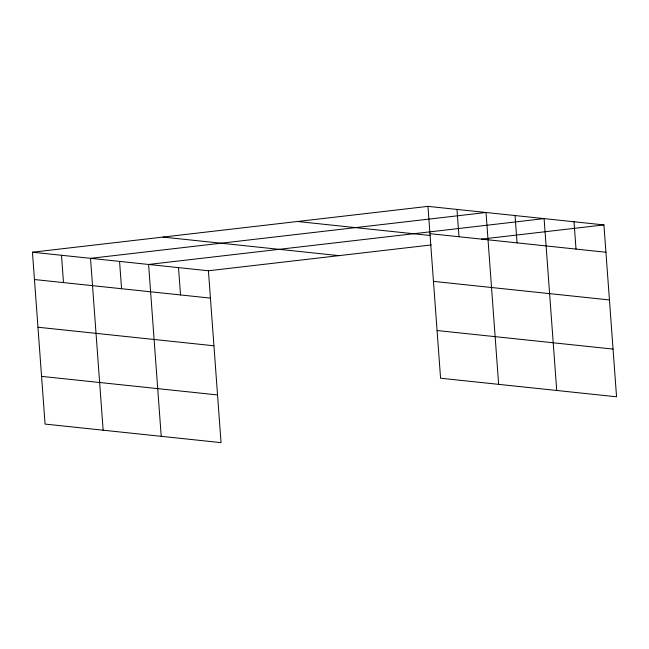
<?xml version="1.0" encoding="UTF-8"?>
<svg xmlns="http://www.w3.org/2000/svg" width="649" height="649" viewBox="0 0 649 649"><rect width="100%" height="100%" fill="white"/><g stroke="black" fill="none" stroke-linecap="round" stroke-linejoin="round"><path stroke-width="0.97" d="M32.45 252.21L208.426 270.771L221.049 442.634L45.073 424.081L32.45 252.21L427.951 206.366L603.927 224.919L616.55 396.79L440.574 378.229L427.951 206.366M208.426 270.771L431.269 244.941M481.444 239.124L603.927 224.919M429.954 233.681L605.939 252.242M297.437 221.496L430.53 235.53M162.964 237.08L338.94 255.641M433.459 281.382L609.435 299.943M34.454 279.532L210.43 298.094M437.069 330.528L613.045 349.089M37.958 327.234L213.935 345.787M41.568 376.379L217.545 394.933M574.016 221.763L576.02 249.086M556.72 390.479L544.097 218.616L148.597 264.459L161.22 436.323M515.063 215.549L517.066 242.872M498.643 384.354L486.02 212.491L90.519 258.334L103.142 430.206M456.985 209.424L458.997 236.747M178.516 267.615L180.519 294.938M119.562 261.401L121.566 288.716M61.485 255.276L63.497 282.591"/></g></svg>
